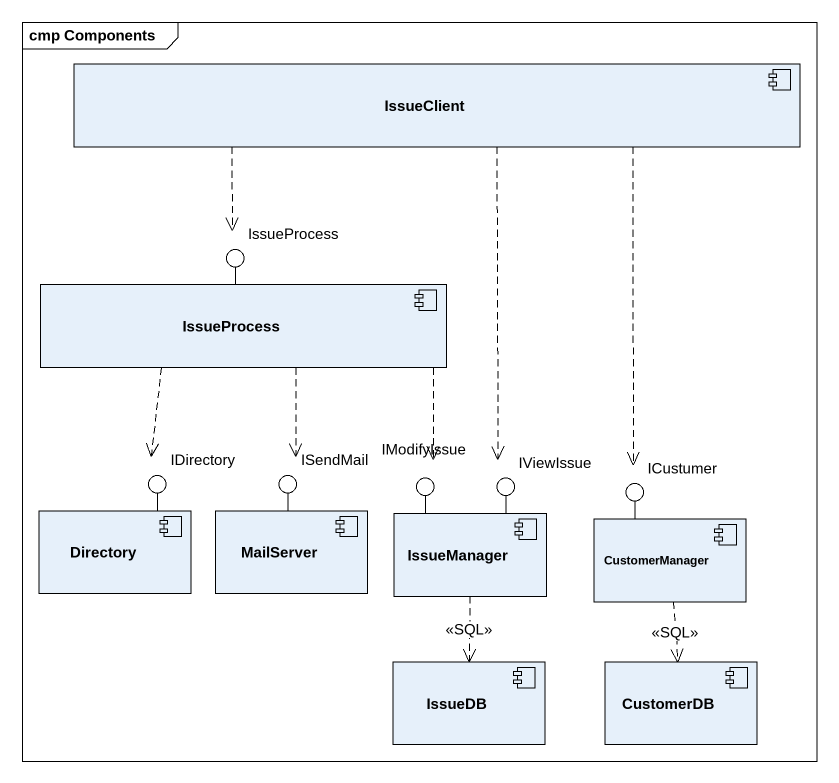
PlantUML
@startuml
mainframe cmp Components
component IssueClient
() IssueProcess
component "IssueProcess" as IssueProcess_2
() IDirectory
() ISendMail
() IModifyIssue
() IViewIssue
() ICustumer
component Directory
component MailServer
component IssueManager
component CustomerManager
component IssueDB
component CustomerDB
IssueProcess_2 -up- IssueProcess
Directory -up- IDirectory
MailServer -up- ISendMail
IssueManager -up- IModifyIssue
IssueManager -up- IViewIssue
CustomerManager -up- ICustumer
IssueClient ..> IssueProcess
IssueClient ..> IViewIssue
IssueClient ..> ICustumer
IssueProcess_2 ..> IDirectory
IssueProcess_2 ..> ISendMail
IssueProcess_2 ..> IModifyIssue
IssueManager ..> IssueDB : <<SQL>>
CustomerManager ..> CustomerDB : <<SQL>>
@enduml
